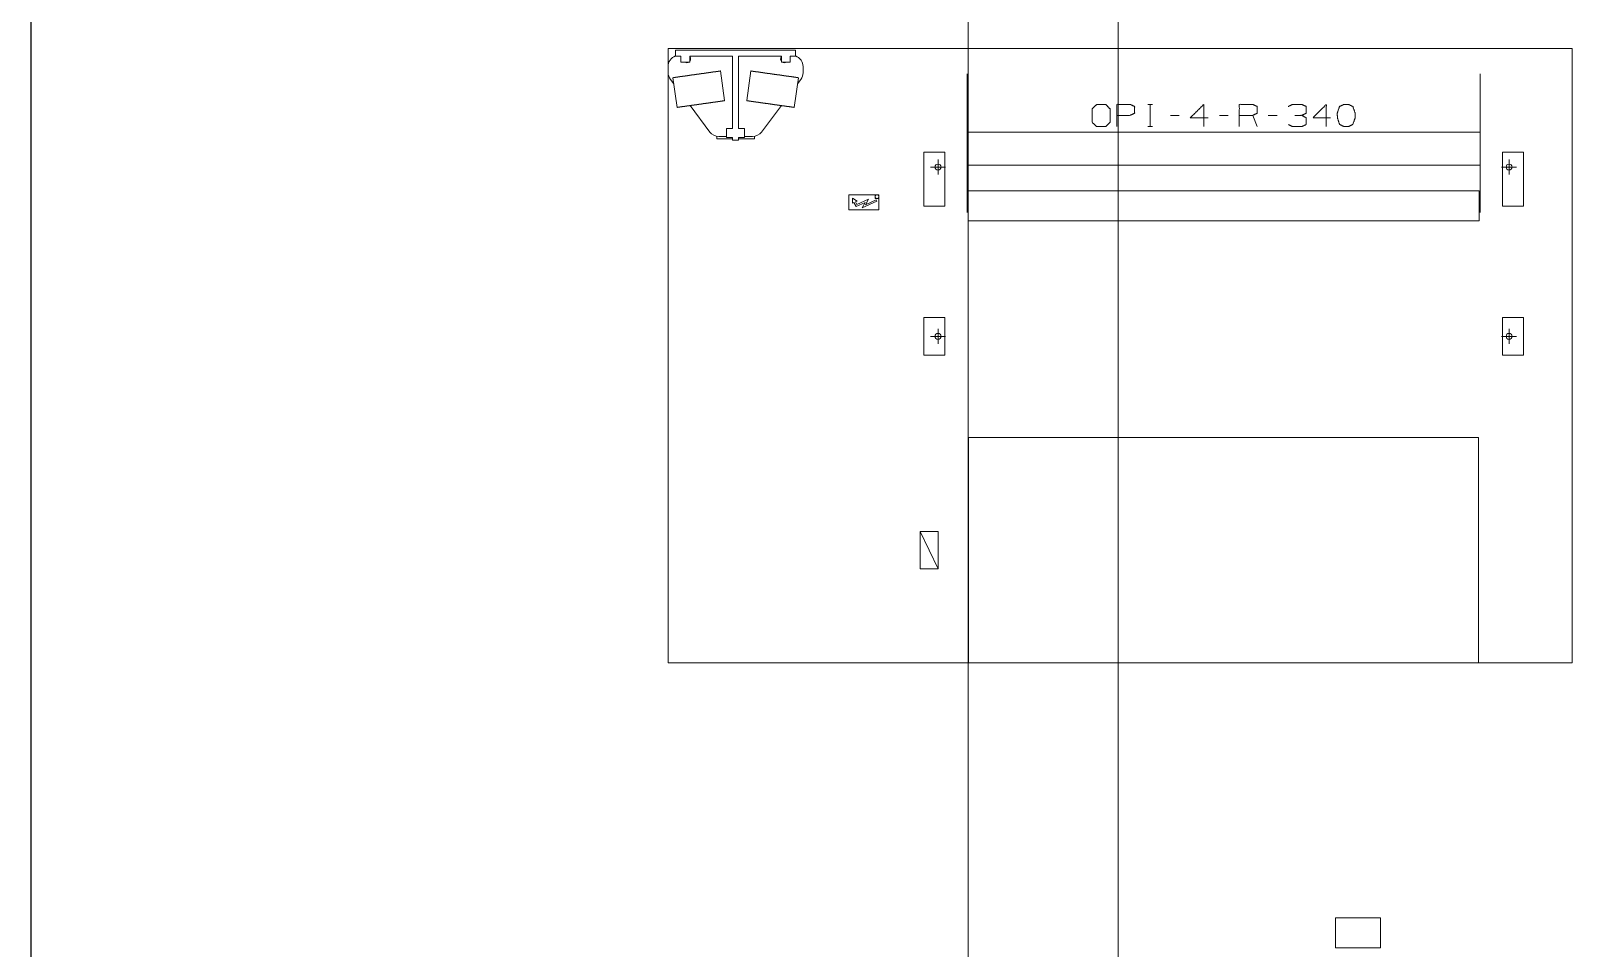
# Model space of a CAD drawing. Header units: millimetres. Extents: x 3056 to 110866, y 16649 to 58349.
# Drawn here: x 3056 to 13334, y 37446 to 43560 of the extents above; entities that cross this region are included whole.
import ezdxf

# ---------------------------------------------------------------- set-up
doc = ezdxf.new("R2010")
doc.units = ezdxf.units.MM
doc.layers.add('1', color=7, linetype='Continuous', true_color=0xffffff)

msp = doc.modelspace()

# ---------------------------------------------------------------- linework, layer by layer
at = {"layer": '1', "color": 143, "linetype": 'Continuous', "lineweight": 25}
msp.add_line((3056, 58349), (3056, 16649), dxfattribs=at)
at = {"layer": '1', "color": 9, "linetype": 'Continuous', "lineweight": 13}
for p, q in [((3056, 16649), (3056, 58349)), ((11756, 37649), (11756, 37449)), ((12056, 37649), (11756, 37649)), ((12056, 37449), (12056, 37649)), ((11756, 37449), (12056, 37449))]:
    msp.add_line(p, q, dxfattribs=at)
at = {"layer": '1', "color": 143, "linetype": 'Continuous', "lineweight": 13}
for p, q in [((3056, 16649), (3056, 58349)), ((9306, 55263), (9306, 17870)), ((10306, 17870), (10306, 54700))]:
    msp.add_line(p, q, dxfattribs=at)
at = {"layer": '1', "color": 43, "linetype": 'Continuous', "lineweight": 13}
msp.add_line((3056, 16649), (3056, 58349), dxfattribs=at)
msp.add_line((3056, 16649), (3056, 58349), dxfattribs=at)
at = {"layer": '1', "color": 43, "linetype": 'Continuous', "lineweight": 25}
msp.add_line((3056, 58349), (3056, 16649), dxfattribs=at)
msp.add_line((3056, 58349), (3056, 16649), dxfattribs=at)
at = {"layer": '1', "color": 4, "linetype": 'Continuous', "lineweight": 13}
for p, q in [((7306, 39349), (7306, 43442)), ((7306, 43442), (13334, 43442)), ((7306, 43442), (13334, 43442)), ((7306, 39349), (7306, 43442)), ((8156, 43432), (7356, 43432)), ((7356, 43432), (7356, 43392)), ((7356, 43392), (7391, 43392)), ((7391, 43392), (7391, 43352)), ((7451, 43392), (7736, 43392)), ((7451, 43392), (7451, 43352)), ((7736, 43392), (7736, 42909)), ((7776, 43392), (8061, 43392)), ((7776, 43392), (7776, 42909)), ((8061, 43392), (8061, 43352)), ((8121, 43392), (8156, 43392)), ((8121, 43392), (8121, 43352)), ((8156, 43432), (8156, 43392)), ((13334, 43442), (13334, 39349)), ((13334, 43442), (13334, 39349)), ((7451, 43352), (7391, 43352)), ((7683, 43095), (7655, 43293)), ((7858, 43293), (7830, 43095)), ((8121, 43352), (8061, 43352)), ((8206, 43322), (8206, 43281)), ((7321, 43236), (7344, 43207)), ((7338, 43248), (7366, 43050)), ((8147, 43050), (8175, 43248)), ((8169, 43207), (8191, 43236)), ((10505, 43070), (10535, 43070)), ((10521, 43070), (10521, 42922)), ((7452, 43062), (7584, 42886)), ((7929, 42886), (8061, 43062)), ((10714, 42997), (10655, 42997)), ((11041, 42997), (10982, 42997)), ((11234, 42922), (11204, 42997)), ((11368, 42997), (11308, 42997)), ((7736, 42909), (7696, 42909)), ((7696, 42909), (7696, 42849)), ((7776, 42909), (7816, 42909)), ((7816, 42909), (7816, 42849)), ((12720, 42884), (9300, 42884)), ((10505, 42922), (10535, 42922)), ((7631, 42857), (7631, 42841)), ((7631, 42841), (7736, 42841)), ((7696, 42856), (7644, 42856)), ((7736, 42849), (7696, 42849)), ((7736, 42849), (7736, 42831)), ((7776, 42831), (7736, 42831)), ((7776, 42849), (7776, 42831)), ((7776, 42849), (7816, 42849)), ((7776, 42841), (7881, 42841)), ((7869, 42856), (7816, 42856)), ((7881, 42857), (7881, 42841)), ((9011, 42392), (9011, 42752)), ((9011, 42752), (9152, 42752)), ((9106, 42702), (9106, 42602)), ((9152, 42752), (9152, 42392)), ((9300, 42665), (12720, 42665)), ((12869, 42392), (12869, 42752)), ((12869, 42752), (13009, 42752)), ((12914, 42702), (12914, 42602)), ((13009, 42752), (13009, 42392)), ((9056, 42652), (9156, 42652)), ((12864, 42652), (12964, 42652)), ((8511, 42467), (8711, 42467)), ((8511, 42367), (8511, 42467)), ((8686, 42442), (8686, 42467)), ((8711, 42467), (8711, 42367)), ((9306, 42294), (9306, 42494)), ((9306, 42494), (12714, 42494)), ((12714, 42494), (12714, 42294)), ((8711, 42367), (8511, 42367)), ((8566, 42425), (8535, 42444)), ((8535, 42411), (8535, 42444)), ((8535, 42411), (8545, 42416)), ((8561, 42389), (8545, 42416)), ((8555, 42420), (8566, 42425)), ((8565, 42402), (8555, 42420)), ((8619, 42416), (8561, 42389)), ((8565, 42402), (8642, 42438)), ((8698, 42426), (8599, 42380)), ((8599, 42380), (8619, 42416)), ((8622, 42401), (8642, 42438)), ((8694, 42435), (8622, 42401)), ((8711, 42442), (8686, 42442)), ((8698, 42426), (8694, 42435)), ((9152, 42392), (9011, 42392)), ((13009, 42392), (12869, 42392)), ((12714, 42294), (9306, 42294)), ((9011, 41649), (9152, 41649)), ((9011, 41399), (9011, 41649)), ((9152, 41649), (9152, 41399)), ((12869, 41399), (12869, 41649)), ((12869, 41649), (13009, 41649)), ((13009, 41649), (13009, 41399)), ((9056, 41524), (9156, 41524)), ((9106, 41574), (9106, 41474)), ((12864, 41524), (12964, 41524)), ((12914, 41574), (12914, 41474)), ((9152, 41399), (9011, 41399)), ((13009, 41399), (12869, 41399)), ((12710, 40849), (9310, 40849)), ((8986, 40224), (9106, 39974)), ((8986, 40224), (9106, 40224)), ((8986, 39974), (8986, 40224)), ((9106, 40224), (9106, 39974)), ((9106, 39974), (8986, 39974)), ((13334, 39349), (7306, 39349)), ((13334, 39349), (7306, 39349))]:
    msp.add_line(p, q, dxfattribs=at)
for centre, radius in [((9106, 42652), 20), ((12914, 42652), 20), ((8699, 42455), 12.5), ((9106, 41524), 20), ((12914, 41524), 20)]:
    msp.add_circle(centre, radius, dxfattribs=at)
for centre, radius, start, end in [((7381, 43322), 75, 109.4723, 180), ((7431, 43372), 25, 323.1337, 36.8719), ((8081, 43372), 25, 143.1281, 216.8663), ((8131, 43322), 75, 0, 70.5277), ((7381, 43281), 75, 180, 216.8699), ((7431, 43372), 25, 233.1281, 270), ((7431, 43372), 25, 270, 306.8719), ((8081, 43372), 25, 233.1281, 270), ((8081, 43372), 25, 270, 306.8719), ((8131, 43281), 75, 323.1301, 0), ((7644, 42931), 75, 216.8699, 270), ((7869, 42931), 75, 270, 323.1301)]:
    msp.add_arc(centre, radius, start, end, dxfattribs=at)
for points, knots in [([(7655, 43293), (7655, 43293), (7655, 43293), (7654, 43293), (7654, 43293), (7654, 43292), (7653, 43292), (7652, 43292), (7651, 43292), (7650, 43292), (7650, 43292), (7648, 43292), (7647, 43291), (7645, 43291), (7643, 43291), (7640, 43291), (7639, 43290), (7638, 43290), (7635, 43290), (7633, 43289), (7630, 43289), (7628, 43289), (7626, 43289), (7623, 43288), (7620, 43288), (7618, 43287), (7616, 43287), (7612, 43287), (7610, 43286), (7608, 43286), (7604, 43286), (7600, 43285), (7596, 43284), (7591, 43284), (7589, 43283), (7587, 43283), (7582, 43282), (7577, 43282), (7575, 43281), (7572, 43281), (7567, 43280), (7565, 43280), (7562, 43280), (7560, 43279), (7557, 43279), (7552, 43278), (7549, 43278), (7546, 43277), (7544, 43277), (7541, 43277), (7535, 43276), (7530, 43275), (7527, 43275), (7524, 43274), (7519, 43273), (7516, 43273), (7510, 43272), (7508, 43272), (7502, 43271), (7499, 43271), (7493, 43270), (7491, 43270), (7485, 43269), (7482, 43268), (7479, 43268), (7474, 43267), (7471, 43267), (7468, 43266), (7463, 43266), (7460, 43265), (7454, 43264), (7452, 43264), (7449, 43264), (7444, 43263), (7441, 43263), (7436, 43262), (7433, 43261), (7430, 43261), (7428, 43261), (7425, 43260), (7423, 43260), (7418, 43259), (7413, 43259), (7411, 43258), (7406, 43258), (7401, 43257), (7399, 43257), (7395, 43256), (7393, 43256), (7390, 43255), (7388, 43255), (7384, 43255), (7382, 43254), (7378, 43254), (7377, 43253), (7373, 43253), (7371, 43253), (7368, 43252), (7366, 43252), (7365, 43252), (7363, 43252), (7360, 43251), (7359, 43251), (7357, 43251), (7356, 43251), (7355, 43250), (7352, 43250), (7350, 43250), (7348, 43249), (7346, 43249), (7345, 43249), (7344, 43249), (7343, 43249), (7342, 43249), (7341, 43248), (7340, 43248), (7339, 43248), (7339, 43248), (7339, 43248), (7339, 43248), (7338, 43248), (7338, 43248), (7338, 43248), (7338, 43248)], [0, 0, 0.000159, 0.000317, 0.000796, 0.001274, 0.002864, 0.00509, 0.007945, 0.011426, 0.013479, 0.01553, 0.020254, 0.025588, 0.031526, 0.03806, 0.045184, 0.049035, 0.052888, 0.061161, 0.069992, 0.079373, 0.084331, 0.08929, 0.099729, 0.110679, 0.116402, 0.122125, 0.134053, 0.140249, 0.146446, 0.159292, 0.17257, 0.186265, 0.200361, 0.207601, 0.214839, 0.22968, 0.244866, 0.25262, 0.260375, 0.276191, 0.284243, 0.292293, 0.300476, 0.308658, 0.325267, 0.333684, 0.342099, 0.350617, 0.359133, 0.376348, 0.393716, 0.402471, 0.411223, 0.428842, 0.437698, 0.455442, 0.46433, 0.482154, 0.491076, 0.508922, 0.517847, 0.535671, 0.544558, 0.553449, 0.571158, 0.579966, 0.588778, 0.606282, 0.614967, 0.63226, 0.640865, 0.649382, 0.666317, 0.674733, 0.691342, 0.699525, 0.707707, 0.715759, 0.723809, 0.731717, 0.74738, 0.762729, 0.77032, 0.785161, 0.79964, 0.806687, 0.820582, 0.827431, 0.83407, 0.840708, 0.853554, 0.85975, 0.87191, 0.877875, 0.889321, 0.894797, 0.905491, 0.91071, 0.915668, 0.920627, 0.930008, 0.934424, 0.93884, 0.942976, 0.947112, 0.954817, 0.961941, 0.968475, 0.974414, 0.977081, 0.979746, 0.98447, 0.986523, 0.990314, 0.992056, 0.994912, 0.996023, 0.997136, 0.997932, 0.998727, 0.999683, 0.999842, 1, 1]), ([(8175, 43248), (8175, 43248), (8175, 43248), (8175, 43248), (8174, 43248), (8174, 43248), (8174, 43248), (8173, 43248), (8173, 43248), (8172, 43248), (8171, 43249), (8170, 43249), (8169, 43249), (8168, 43249), (8166, 43249), (8164, 43250), (8163, 43250), (8161, 43250), (8158, 43250), (8157, 43251), (8156, 43251), (8154, 43251), (8153, 43251), (8150, 43252), (8148, 43252), (8147, 43252), (8145, 43252), (8142, 43253), (8140, 43253), (8136, 43253), (8135, 43254), (8131, 43254), (8129, 43255), (8125, 43255), (8123, 43255), (8120, 43256), (8118, 43256), (8114, 43257), (8112, 43257), (8107, 43258), (8102, 43258), (8100, 43259), (8095, 43259), (8090, 43260), (8088, 43260), (8085, 43261), (8082, 43261), (8080, 43261), (8075, 43262), (8072, 43263), (8069, 43263), (8064, 43264), (8061, 43264), (8059, 43264), (8053, 43265), (8050, 43266), (8045, 43266), (8042, 43267), (8039, 43267), (8034, 43268), (8031, 43268), (8028, 43269), (8022, 43270), (8019, 43270), (8017, 43270), (8011, 43271), (8005, 43272), (8003, 43272), (7997, 43273), (7994, 43273), (7989, 43274), (7986, 43275), (7983, 43275), (7977, 43276), (7972, 43277), (7969, 43277), (7967, 43277), (7964, 43278), (7961, 43278), (7956, 43279), (7953, 43279), (7948, 43280), (7946, 43280), (7941, 43281), (7938, 43281), (7936, 43282), (7931, 43282), (7926, 43283), (7924, 43283), (7922, 43284), (7917, 43284), (7913, 43285), (7909, 43286), (7905, 43286), (7903, 43286), (7901, 43287), (7897, 43287), (7895, 43287), (7893, 43288), (7890, 43288), (7886, 43289), (7885, 43289), (7883, 43289), (7880, 43289), (7878, 43290), (7875, 43290), (7874, 43290), (7873, 43291), (7870, 43291), (7868, 43291), (7866, 43291), (7865, 43292), (7863, 43292), (7862, 43292), (7862, 43292), (7861, 43292), (7860, 43292), (7859, 43292), (7859, 43293), (7858, 43293), (7858, 43293), (7858, 43293), (7858, 43293)], [0, 0, 0.000158, 0.000319, 0.001273, 0.002068, 0.002866, 0.003977, 0.005088, 0.007944, 0.009686, 0.013477, 0.015532, 0.020254, 0.022921, 0.028555, 0.034792, 0.038061, 0.045185, 0.052888, 0.057022, 0.06116, 0.065576, 0.069994, 0.079374, 0.084331, 0.08929, 0.094509, 0.105203, 0.110679, 0.122125, 0.128089, 0.14025, 0.146448, 0.159291, 0.165929, 0.172568, 0.179418, 0.193312, 0.20036, 0.214838, 0.22968, 0.23727, 0.25262, 0.268282, 0.276193, 0.284241, 0.292292, 0.300474, 0.316963, 0.325269, 0.333684, 0.350617, 0.359134, 0.367739, 0.385032, 0.393717, 0.411223, 0.420033, 0.428841, 0.446553, 0.455441, 0.46433, 0.482152, 0.491077, 0.5, 0.517844, 0.535669, 0.544559, 0.562301, 0.571157, 0.588775, 0.597527, 0.606283, 0.623653, 0.640866, 0.649382, 0.657899, 0.666315, 0.674731, 0.691341, 0.699523, 0.715756, 0.723807, 0.739623, 0.747378, 0.755134, 0.77032, 0.785162, 0.792398, 0.799637, 0.813734, 0.827428, 0.840709, 0.853552, 0.859749, 0.865947, 0.877874, 0.883596, 0.889319, 0.900269, 0.910708, 0.915667, 0.920626, 0.930006, 0.938837, 0.947112, 0.950963, 0.954814, 0.961938, 0.968474, 0.974412, 0.979746, 0.984468, 0.986519, 0.988572, 0.992055, 0.994908, 0.997134, 0.998724, 0.999202, 0.999681, 0.999839, 1, 1]), ([(9300, 43274), (9300, 43274), (9300, 43274), (9300, 43274), (9300, 43273), (9300, 43272), (9300, 43271), (9300, 43270), (9300, 43269), (9300, 43267), (9300, 43265), (9300, 43263), (9300, 43261), (9300, 43259), (9300, 43256), (9300, 43253), (9300, 43250), (9300, 43247), (9300, 43244), (9300, 43240), (9300, 43236), (9300, 43232), (9300, 43228), (9300, 43224), (9300, 43219), (9300, 43215), (9300, 43210), (9300, 43205), (9300, 43199), (9300, 43194), (9300, 43188), (9300, 43183), (9300, 43177), (9300, 43171), (9300, 43164), (9300, 43158), (9300, 43152), (9300, 43145), (9300, 43141), (9300, 43134), (9300, 43127), (9300, 43120), (9300, 43113), (9300, 43105), (9300, 43098), (9300, 43090), (9300, 43082), (9300, 43078), (9300, 43070), (9300, 43062), (9300, 43053), (9300, 43045), (9300, 43041), (9300, 43032), (9300, 43023), (9300, 43015), (9300, 43006), (9300, 42997), (9300, 42988), (9300, 42978), (9300, 42969), (9300, 42960), (9300, 42950), (9300, 42941), (9300, 42931), (9300, 42922), (9300, 42912), (9300, 42907), (9300, 42898), (9300, 42888), (9300, 42878), (9300, 42868), (9300, 42858), (9300, 42848), (9300, 42838), (9300, 42833), (9300, 42823), (9300, 42813), (9300, 42803), (9300, 42793), (9300, 42783), (9300, 42773), (9300, 42763), (9300, 42753), (9300, 42742), (9300, 42732), (9300, 42722), (9300, 42712), (9300, 42702), (9300, 42692), (9300, 42682), (9300, 42672), (9300, 42663), (9300, 42653), (9300, 42643), (9300, 42633), (9300, 42624), (9300, 42614), (9300, 42605), (9300, 42595), (9300, 42586), (9300, 42576), (9300, 42567), (9300, 42558), (9300, 42549), (9300, 42540), (9300, 42531), (9300, 42522), (9300, 42514), (9300, 42505), (9300, 42497), (9300, 42488), (9300, 42480), (9300, 42472), (9300, 42464), (9300, 42456), (9300, 42449), (9300, 42445), (9300, 42437), (9300, 42430), (9300, 42423), (9300, 42416), (9300, 42409), (9300, 42402), (9300, 42395), (9300, 42389), (9300, 42382), (9300, 42376), (9300, 42370), (9300, 42364), (9300, 42359), (9300, 42353), (9300, 42350)], [0, 0, 0.000109, 0.000441, 0.000716, 0.001377, 0.002256, 0.003358, 0.004678, 0.006215, 0.00797, 0.009943, 0.012133, 0.014538, 0.017157, 0.019989, 0.023032, 0.02629, 0.029754, 0.03343, 0.037309, 0.041395, 0.045686, 0.050175, 0.054868, 0.059758, 0.064842, 0.070121, 0.075592, 0.081255, 0.087104, 0.093136, 0.099352, 0.105747, 0.112321, 0.119068, 0.125988, 0.133077, 0.140331, 0.143999, 0.151497, 0.159155, 0.166968, 0.174935, 0.183049, 0.191308, 0.199711, 0.208254, 0.212594, 0.221337, 0.230212, 0.23921, 0.248335, 0.252927, 0.262228, 0.271644, 0.281169, 0.2908, 0.300531, 0.310362, 0.320288, 0.330302, 0.340403, 0.350583, 0.360844, 0.371176, 0.38158, 0.392047, 0.397309, 0.407867, 0.418477, 0.429136, 0.439843, 0.45059, 0.461375, 0.472191, 0.477605, 0.488464, 0.499343, 0.510239, 0.521147, 0.532063, 0.542982, 0.553901, 0.564815, 0.57572, 0.58661, 0.597484, 0.608331, 0.619153, 0.62994, 0.640693, 0.651406, 0.662074, 0.672692, 0.683256, 0.693763, 0.704207, 0.714585, 0.724894, 0.735126, 0.745278, 0.75535, 0.76533, 0.775222, 0.785018, 0.794715, 0.804309, 0.813793, 0.82317, 0.832428, 0.841569, 0.850588, 0.85948, 0.868243, 0.876872, 0.885366, 0.893717, 0.897823, 0.905956, 0.913944, 0.921777, 0.929458, 0.936979, 0.944339, 0.951534, 0.958562, 0.965419, 0.972104, 0.978614, 0.984947, 0.991096, 0.997063, 1, 1]), ([(12720, 42774), (12720, 42785), (12720, 42795), (12720, 42805), (12720, 42815), (12720, 42825), (12720, 42836), (12720, 42846), (12720, 42856), (12720, 42866), (12720, 42876), (12720, 42886), (12720, 42896), (12720, 42906), (12720, 42915), (12720, 42925), (12720, 42930), (12720, 42940), (12720, 42949), (12720, 42959), (12720, 42968), (12720, 42978), (12720, 42982), (12720, 42991), (12720, 43001), (12720, 43010), (12720, 43019), (12720, 43027), (12720, 43036), (12720, 43045), (12720, 43053), (12720, 43062), (12720, 43070), (12720, 43078), (12720, 43086), (12720, 43094), (12720, 43102), (12720, 43110), (12720, 43117), (12720, 43124), (12720, 43132), (12720, 43135), (12720, 43142), (12720, 43149), (12720, 43156), (12720, 43162), (12720, 43169), (12720, 43175), (12720, 43181), (12720, 43187), (12720, 43192), (12720, 43198), (12720, 43203), (12720, 43208), (12720, 43213), (12720, 43218), (12720, 43223), (12720, 43227), (12720, 43231), (12720, 43235), (12720, 43239), (12720, 43243), (12720, 43246), (12720, 43250), (12720, 43253), (12720, 43256), (12720, 43257), (12720, 43260), (12720, 43262), (12720, 43264), (12720, 43266), (12720, 43268), (12720, 43269), (12720, 43270), (12720, 43271), (12720, 43272), (12720, 43273), (12720, 43274), (12720, 43274), (12720, 43274), (12720, 43274)], [0, 0, 0.020399, 0.040788, 0.061161, 0.081508, 0.101822, 0.122095, 0.142314, 0.162476, 0.182568, 0.202587, 0.22252, 0.242359, 0.262102, 0.281734, 0.301245, 0.310939, 0.330259, 0.349446, 0.368486, 0.387372, 0.406094, 0.415413, 0.433886, 0.452174, 0.470271, 0.488178, 0.505879, 0.523368, 0.54064, 0.55769, 0.574507, 0.59108, 0.60741, 0.623492, 0.639309, 0.654861, 0.670143, 0.68514, 0.699856, 0.714281, 0.721346, 0.735321, 0.748995, 0.762351, 0.775389, 0.788111, 0.800498, 0.812558, 0.824274, 0.835651, 0.846679, 0.857358, 0.867676, 0.877635, 0.887229, 0.896452, 0.9053, 0.913777, 0.921868, 0.929578, 0.936902, 0.943834, 0.950375, 0.956518, 0.962265, 0.965043, 0.970187, 0.974928, 0.979267, 0.983194, 0.986713, 0.989824, 0.991168, 0.993661, 0.99574, 0.997402, 0.998651, 0.999481, 0.999794, 1, 1]), ([(7683, 43095), (7683, 43095), (7682, 43095), (7682, 43094), (7682, 43094), (7682, 43094), (7681, 43094), (7680, 43094), (7679, 43094), (7678, 43094), (7678, 43094), (7676, 43094), (7674, 43093), (7674, 43093), (7672, 43093), (7671, 43093), (7668, 43093), (7667, 43092), (7664, 43092), (7663, 43092), (7662, 43092), (7660, 43091), (7657, 43091), (7656, 43091), (7654, 43091), (7651, 43090), (7647, 43090), (7646, 43089), (7644, 43089), (7640, 43089), (7638, 43088), (7636, 43088), (7632, 43087), (7628, 43087), (7624, 43086), (7619, 43086), (7617, 43085), (7614, 43085), (7610, 43084), (7605, 43084), (7603, 43083), (7600, 43083), (7595, 43082), (7592, 43082), (7587, 43081), (7585, 43081), (7579, 43080), (7577, 43080), (7574, 43079), (7571, 43079), (7569, 43079), (7563, 43078), (7558, 43077), (7555, 43077), (7549, 43076), (7547, 43075), (7541, 43075), (7535, 43074), (7530, 43073), (7524, 43072), (7521, 43072), (7518, 43071), (7513, 43071), (7510, 43070), (7507, 43070), (7502, 43069), (7496, 43068), (7493, 43068), (7490, 43068), (7485, 43067), (7479, 43066), (7477, 43066), (7471, 43065), (7469, 43064), (7463, 43064), (7461, 43063), (7458, 43063), (7456, 43063), (7453, 43062), (7451, 43062), (7446, 43061), (7443, 43061), (7441, 43061), (7438, 43060), (7434, 43060), (7429, 43059), (7427, 43059), (7423, 43058), (7420, 43058), (7418, 43057), (7416, 43057), (7412, 43057), (7410, 43056), (7406, 43056), (7404, 43055), (7401, 43055), (7399, 43055), (7396, 43054), (7394, 43054), (7392, 43054), (7391, 43054), (7388, 43053), (7386, 43053), (7385, 43053), (7384, 43053), (7382, 43052), (7380, 43052), (7379, 43052), (7377, 43052), (7376, 43051), (7374, 43051), (7373, 43051), (7372, 43051), (7371, 43051), (7370, 43051), (7369, 43051), (7369, 43050), (7368, 43050), (7367, 43050), (7367, 43050), (7367, 43050), (7366, 43050), (7366, 43050), (7366, 43050), (7366, 43050), (7366, 43050)], [0, 0, 0.000159, 0.000319, 0.001273, 0.002069, 0.002866, 0.00509, 0.007945, 0.011426, 0.013478, 0.015532, 0.020254, 0.025588, 0.028556, 0.034793, 0.038062, 0.045184, 0.049034, 0.057023, 0.06116, 0.065577, 0.069994, 0.079375, 0.084333, 0.08929, 0.099731, 0.110679, 0.116402, 0.122127, 0.134053, 0.140249, 0.146446, 0.159292, 0.17257, 0.186267, 0.200361, 0.207599, 0.214839, 0.22968, 0.244866, 0.25262, 0.260377, 0.276191, 0.284241, 0.300476, 0.308657, 0.325269, 0.333686, 0.342101, 0.350619, 0.359135, 0.376348, 0.393718, 0.402471, 0.420034, 0.428842, 0.446553, 0.464332, 0.482154, 0.500001, 0.508922, 0.517847, 0.535671, 0.544558, 0.553449, 0.571158, 0.588777, 0.59753, 0.606284, 0.623654, 0.640867, 0.649384, 0.666317, 0.674733, 0.691342, 0.699525, 0.707709, 0.715759, 0.723809, 0.731719, 0.74738, 0.755137, 0.762728, 0.770322, 0.785161, 0.79964, 0.806688, 0.820584, 0.827431, 0.83407, 0.840711, 0.853554, 0.859752, 0.871912, 0.877877, 0.889321, 0.894797, 0.905491, 0.91071, 0.91567, 0.920627, 0.930008, 0.934424, 0.93884, 0.942978, 0.947114, 0.954817, 0.958378, 0.965208, 0.968477, 0.974414, 0.977081, 0.979748, 0.98447, 0.986522, 0.988574, 0.990314, 0.992058, 0.994912, 0.996023, 0.997136, 0.997932, 0.998727, 0.999683, 0.999842, 1, 1]), ([(8147, 43050), (8147, 43050), (8147, 43050), (8147, 43050), (8147, 43050), (8146, 43050), (8146, 43050), (8146, 43050), (8145, 43050), (8144, 43050), (8144, 43051), (8143, 43051), (8142, 43051), (8141, 43051), (8140, 43051), (8139, 43051), (8137, 43051), (8135, 43052), (8133, 43052), (8130, 43052), (8129, 43053), (8128, 43053), (8126, 43053), (8125, 43053), (8122, 43054), (8121, 43054), (8119, 43054), (8117, 43054), (8114, 43055), (8112, 43055), (8109, 43055), (8107, 43056), (8103, 43056), (8101, 43057), (8097, 43057), (8095, 43057), (8093, 43058), (8090, 43058), (8086, 43059), (8084, 43059), (8079, 43060), (8074, 43060), (8072, 43061), (8070, 43061), (8067, 43061), (8062, 43062), (8060, 43062), (8057, 43063), (8055, 43063), (8052, 43063), (8049, 43064), (8044, 43064), (8042, 43065), (8036, 43066), (8033, 43066), (8028, 43067), (8022, 43068), (8020, 43068), (8017, 43068), (8011, 43069), (8006, 43070), (8003, 43070), (8000, 43071), (7994, 43071), (7992, 43072), (7986, 43073), (7983, 43073), (7978, 43074), (7972, 43075), (7966, 43075), (7963, 43076), (7958, 43077), (7955, 43077), (7950, 43078), (7944, 43079), (7941, 43079), (7939, 43079), (7936, 43080), (7933, 43080), (7928, 43081), (7926, 43081), (7920, 43082), (7918, 43082), (7913, 43083), (7910, 43083), (7908, 43084), (7903, 43084), (7898, 43085), (7896, 43085), (7894, 43086), (7889, 43086), (7885, 43087), (7881, 43087), (7877, 43088), (7875, 43088), (7873, 43089), (7869, 43089), (7867, 43089), (7865, 43090), (7862, 43090), (7859, 43091), (7857, 43091), (7856, 43091), (7853, 43091), (7851, 43092), (7850, 43092), (7848, 43092), (7846, 43092), (7845, 43093), (7842, 43093), (7840, 43093), (7838, 43093), (7837, 43094), (7835, 43094), (7835, 43094), (7834, 43094), (7833, 43094), (7832, 43094), (7831, 43094), (7831, 43094), (7831, 43094), (7830, 43095), (7830, 43095), (7830, 43095)], [0, 0, 0.000158, 0.000317, 0.001273, 0.002068, 0.002864, 0.003977, 0.005088, 0.007944, 0.009686, 0.011426, 0.013478, 0.01553, 0.020254, 0.022919, 0.025586, 0.031525, 0.038059, 0.045183, 0.052888, 0.057022, 0.06116, 0.065576, 0.069992, 0.079373, 0.08433, 0.08929, 0.094507, 0.105203, 0.110679, 0.122125, 0.12809, 0.140248, 0.146446, 0.159292, 0.16593, 0.172569, 0.179418, 0.193314, 0.20036, 0.214839, 0.22968, 0.237272, 0.244865, 0.25262, 0.268283, 0.276191, 0.284241, 0.292293, 0.300475, 0.308658, 0.325267, 0.333683, 0.350616, 0.359135, 0.376348, 0.393718, 0.40247, 0.411223, 0.428842, 0.446551, 0.455442, 0.464329, 0.482153, 0.491078, 0.508922, 0.517846, 0.53567, 0.553449, 0.571158, 0.579966, 0.597529, 0.606284, 0.623652, 0.640867, 0.649383, 0.657901, 0.666316, 0.674733, 0.691343, 0.699524, 0.715759, 0.723809, 0.739625, 0.74738, 0.755134, 0.77032, 0.785161, 0.792401, 0.799639, 0.813735, 0.82743, 0.840708, 0.853554, 0.859749, 0.865947, 0.877876, 0.883598, 0.889321, 0.900271, 0.91071, 0.915667, 0.920627, 0.930008, 0.934423, 0.93884, 0.942977, 0.950964, 0.954816, 0.96194, 0.968474, 0.974412, 0.979746, 0.98447, 0.986522, 0.988574, 0.992055, 0.99491, 0.997136, 0.997931, 0.998727, 0.999683, 0.999841, 1, 1]), ([(10164, 42922), (10224, 42922), (10253, 42951), (10253, 43040), (10224, 43070), (10164, 43070), (10133, 43040), (10133, 42951), (10164, 42922)], [0, 0, 0.127128, 0.217019, 0.407713, 0.497604, 0.624732, 0.717019, 0.907713, 1, 1]), ([(10298, 42922), (10298, 43070), (10387, 43070), (10417, 43056), (10417, 43011), (10386, 42997), (10298, 42997)], [0, 0, 0.339338, 0.542942, 0.618039, 0.721627, 0.799967, 1, 1]), ([(10907, 42981), (10788, 42981), (10878, 43070), (10878, 42922)], [0, 0, 0.302055, 0.622432, 1, 1]), ([(11115, 42922), (11115, 43070), (11204, 43070), (11234, 43056), (11234, 43011), (11204, 42997), (11115, 42997)], [0, 0, 0.339228, 0.542764, 0.617837, 0.721391, 0.796464, 1, 1]), ([(11531, 42997), (11561, 43011), (11561, 43056), (11531, 43070), (11470, 43070), (11441, 43056)], [0, 0, 0.1604, 0.381653, 0.542053, 0.8396, 1, 1]), ([(11724, 42981), (11606, 42981), (11695, 43070), (11695, 42922)], [0, 0, 0.302056, 0.622433, 1, 1]), ([(11843, 42922), (11872, 42937), (11888, 42981), (11888, 43011), (11872, 43056), (11843, 43070), (11813, 43070), (11783, 43056), (11768, 43011), (11769, 42981), (11783, 42937), (11813, 42922), (11843, 42922)], [0, 0, 0.076269, 0.181889, 0.249379, 0.358348, 0.43303, 0.500524, 0.575206, 0.684175, 0.751759, 0.856237, 0.932507, 1, 1]), ([(11442, 42936), (11470, 42922), (11531, 42922), (11561, 42936), (11561, 42981), (11531, 42997), (11486, 42997)], [0, 0, 0.12608, 0.370411, 0.502124, 0.683806, 0.818317, 1, 1]), ([(12720, 42350), (12720, 42356), (12720, 42361), (12720, 42367), (12720, 42373), (12720, 42379), (12720, 42386), (12720, 42392), (12720, 42399), (12720, 42405), (12720, 42412), (12720, 42419), (12720, 42426), (12720, 42434), (12720, 42441), (12720, 42449), (12720, 42453), (12720, 42461), (12720, 42469), (12720, 42477), (12720, 42485), (12720, 42493), (12720, 42502), (12720, 42510), (12720, 42519), (12720, 42528), (12720, 42536), (12720, 42541), (12720, 42550), (12720, 42554), (12720, 42564), (12720, 42573), (12720, 42582), (12720, 42591), (12720, 42601), (12720, 42610), (12720, 42620), (12720, 42630), (12720, 42639), (12720, 42649), (12720, 42659), (12720, 42669), (12720, 42679), (12720, 42689), (12720, 42699), (12720, 42709), (12720, 42719), (12720, 42729), (12720, 42739), (12720, 42744), (12720, 42754), (12720, 42759), (12720, 42769), (12720, 42774)], [0, 0, 0.012842, 0.026096, 0.039743, 0.053789, 0.068222, 0.083036, 0.098223, 0.113785, 0.129715, 0.145994, 0.162628, 0.179599, 0.196914, 0.214559, 0.232522, 0.241659, 0.260096, 0.278833, 0.297863, 0.317185, 0.336789, 0.35666, 0.3768, 0.397196, 0.417835, 0.438717, 0.449214, 0.470439, 0.481154, 0.502704, 0.524453, 0.546395, 0.568525, 0.590835, 0.613308, 0.635942, 0.658727, 0.681648, 0.704701, 0.727878, 0.751168, 0.774557, 0.798034, 0.821604, 0.845237, 0.868938, 0.892696, 0.916497, 0.928403, 0.952254, 0.964186, 0.988062, 1, 1]), ([(9310, 40849), (9310, 40849), (9310, 40849), (9310, 40848), (9310, 40848), (9310, 40847), (9310, 40846), (9310, 40845), (9310, 40844), (9310, 40842), (9310, 40840), (9310, 40838), (9310, 40836), (9310, 40833), (9310, 40831), (9310, 40828), (9310, 40825), (9310, 40822), (9310, 40818), (9310, 40814), (9310, 40811), (9310, 40807), (9310, 40802), (9310, 40800), (9310, 40796), (9310, 40791), (9310, 40786), (9310, 40781), (9310, 40776), (9310, 40773), (9310, 40768), (9310, 40762), (9310, 40756), (9310, 40753), (9310, 40747), (9310, 40740), (9310, 40734), (9310, 40727), (9310, 40720), (9310, 40713), (9310, 40706), (9310, 40699), (9310, 40691), (9310, 40683), (9310, 40676), (9310, 40668), (9310, 40659), (9310, 40651), (9310, 40643), (9310, 40634), (9310, 40625), (9310, 40616), (9310, 40612), (9310, 40603), (9310, 40593), (9310, 40584), (9310, 40574), (9310, 40565), (9310, 40555), (9310, 40550), (9310, 40540), (9310, 40530), (9310, 40520), (9310, 40510), (9310, 40499), (9310, 40489), (9310, 40483), (9310, 40472), (9310, 40462), (9310, 40451), (9310, 40440), (9310, 40429), (9310, 40417), (9310, 40406), (9310, 40395), (9310, 40383), (9310, 40372), (9310, 40360), (9310, 40349), (9310, 40337), (9310, 40325), (9310, 40319), (9310, 40307), (9310, 40295), (9310, 40283), (9310, 40271), (9310, 40259), (9310, 40247), (9310, 40235), (9310, 40223), (9310, 40217), (9310, 40204), (9310, 40192), (9310, 40180), (9310, 40167), (9310, 40155), (9310, 40143), (9310, 40130), (9310, 40118), (9310, 40105), (9310, 40099)], [0, 0, 0.000138, 0.000547, 0.001231, 0.001707, 0.002801, 0.004166, 0.005803, 0.007712, 0.009892, 0.012344, 0.015067, 0.018059, 0.021315, 0.024843, 0.028635, 0.032696, 0.037017, 0.041603, 0.046454, 0.051562, 0.056931, 0.062558, 0.065437, 0.071445, 0.07771, 0.084226, 0.090992, 0.098009, 0.101639, 0.109023, 0.11665, 0.12452, 0.128517, 0.136744, 0.145207, 0.153903, 0.162832, 0.17199, 0.181374, 0.190984, 0.200812, 0.210859, 0.221122, 0.231599, 0.242285, 0.253179, 0.264277, 0.275576, 0.287073, 0.298765, 0.310646, 0.316682, 0.328846, 0.341197, 0.353724, 0.366427, 0.379307, 0.392353, 0.398918, 0.412215, 0.425673, 0.439287, 0.453052, 0.466969, 0.481031, 0.488133, 0.502406, 0.516817, 0.531355, 0.546027, 0.560819, 0.575731, 0.590763, 0.605904, 0.621151, 0.636504, 0.651956, 0.667506, 0.683141, 0.698868, 0.706749, 0.7226, 0.738521, 0.754516, 0.770578, 0.786703, 0.802885, 0.81912, 0.835408, 0.843571, 0.859922, 0.876312, 0.892738, 0.909188, 0.925666, 0.942165, 0.958679, 0.975203, 0.991734, 1, 1]), ([(12710, 40099), (12710, 40112), (12710, 40124), (12710, 40136), (12710, 40149), (12710, 40161), (12710, 40174), (12710, 40186), (12710, 40198), (12710, 40210), (12710, 40223), (12710, 40235), (12710, 40247), (12710, 40259), (12710, 40271), (12710, 40283), (12710, 40295), (12710, 40307), (12710, 40319), (12710, 40331), (12710, 40343), (12710, 40355), (12710, 40366), (12710, 40378), (12710, 40389), (12710, 40401), (12710, 40406), (12710, 40417), (12710, 40423), (12710, 40434), (12710, 40445), (12710, 40456), (12710, 40467), (12710, 40478), (12710, 40489), (12710, 40494), (12710, 40504), (12710, 40510), (12710, 40520), (12710, 40530), (12710, 40540), (12710, 40550), (12710, 40560), (12710, 40570), (12710, 40574), (12710, 40584), (12710, 40593), (12710, 40603), (12710, 40612), (12710, 40616), (12710, 40625), (12710, 40630), (12710, 40638), (12710, 40647), (12710, 40655), (12710, 40659), (12710, 40668), (12710, 40676), (12710, 40683), (12710, 40691), (12710, 40699), (12710, 40706), (12710, 40713), (12710, 40720), (12710, 40727), (12710, 40734), (12710, 40740), (12710, 40747), (12710, 40753), (12710, 40759), (12710, 40762), (12710, 40768), (12710, 40773), (12710, 40778), (12710, 40784), (12710, 40789), (12710, 40791), (12710, 40796), (12710, 40800), (12710, 40805), (12710, 40809), (12710, 40811), (12710, 40814), (12710, 40818), (12710, 40822), (12710, 40825), (12710, 40828), (12710, 40831), (12710, 40833), (12710, 40836), (12710, 40838), (12710, 40840), (12710, 40842), (12710, 40844), (12710, 40845), (12710, 40846), (12710, 40847), (12710, 40848), (12710, 40848), (12710, 40849), (12710, 40849), (12710, 40849)], [0, 0, 0.016531, 0.033062, 0.049583, 0.06609, 0.082578, 0.099043, 0.115482, 0.13189, 0.148262, 0.164592, 0.18088, 0.197115, 0.213297, 0.229422, 0.245484, 0.261479, 0.2774, 0.293251, 0.309016, 0.324697, 0.340294, 0.355791, 0.371197, 0.386497, 0.401695, 0.409237, 0.424269, 0.431755, 0.446607, 0.461339, 0.475948, 0.490422, 0.504766, 0.518969, 0.526, 0.539991, 0.546948, 0.560713, 0.574327, 0.587785, 0.601082, 0.614212, 0.627177, 0.633573, 0.646276, 0.658803, 0.671154, 0.683318, 0.689354, 0.701235, 0.707081, 0.718677, 0.730075, 0.741272, 0.746821, 0.757715, 0.768401, 0.778878, 0.789141, 0.799188, 0.809016, 0.818626, 0.82801, 0.837168, 0.846097, 0.854793, 0.863256, 0.871483, 0.879473, 0.88335, 0.890977, 0.898361, 0.905498, 0.912391, 0.91903, 0.92229, 0.928555, 0.934563, 0.94032, 0.945817, 0.948438, 0.953546, 0.958397, 0.962983, 0.967304, 0.971365, 0.975157, 0.978685, 0.981941, 0.984933, 0.987656, 0.990108, 0.992288, 0.994197, 0.995834, 0.997199, 0.998293, 0.998769, 0.999453, 0.999862, 1, 1]), ([(9310, 40099), (9310, 40087), (9310, 40074), (9310, 40062), (9310, 40050), (9310, 40037), (9310, 40025), (9310, 40013), (9310, 40000), (9310, 39988), (9310, 39976), (9310, 39964), (9310, 39951), (9310, 39939), (9310, 39927), (9310, 39915), (9310, 39903), (9310, 39891), (9310, 39879), (9310, 39868), (9310, 39856), (9310, 39850), (9310, 39838), (9310, 39827), (9310, 39815), (9310, 39809), (9310, 39798), (9310, 39787), (9310, 39775), (9310, 39764), (9310, 39753), (9310, 39742), (9310, 39731), (9310, 39721), (9310, 39710), (9310, 39705), (9310, 39694), (9310, 39684), (9310, 39674), (9310, 39669), (9310, 39658), (9310, 39648), (9310, 39639), (9310, 39629), (9310, 39624), (9310, 39615), (9310, 39605), (9310, 39596), (9310, 39587), (9310, 39578), (9310, 39569), (9310, 39560), (9310, 39552), (9310, 39543), (9310, 39535), (9310, 39527), (9310, 39519), (9310, 39511), (9310, 39504), (9310, 39496), (9310, 39489), (9310, 39485), (9310, 39478), (9310, 39471), (9310, 39465), (9310, 39458), (9310, 39452), (9310, 39446), (9310, 39440), (9310, 39437), (9310, 39431), (9310, 39426), (9310, 39420), (9310, 39415), (9310, 39410), (9310, 39405), (9310, 39403), (9310, 39398), (9310, 39394), (9310, 39390), (9310, 39386), (9310, 39382), (9310, 39379), (9310, 39377), (9310, 39374), (9310, 39371), (9310, 39368), (9310, 39365), (9310, 39364), (9310, 39362), (9310, 39360), (9310, 39359), (9310, 39357), (9310, 39355), (9310, 39354), (9310, 39352), (9310, 39351), (9310, 39351), (9310, 39350), (9310, 39350), (9310, 39349), (9310, 39349)], [0, 0, 0.016535, 0.033066, 0.049586, 0.066093, 0.082582, 0.099046, 0.115485, 0.131893, 0.148265, 0.164595, 0.180883, 0.197118, 0.2133, 0.229425, 0.245487, 0.261482, 0.277403, 0.29325, 0.309019, 0.3247, 0.332496, 0.348043, 0.363498, 0.378847, 0.386499, 0.401697, 0.416782, 0.431757, 0.446609, 0.461341, 0.475949, 0.490424, 0.504768, 0.518971, 0.526001, 0.539989, 0.553832, 0.567523, 0.574328, 0.587787, 0.601083, 0.614213, 0.627178, 0.633574, 0.646277, 0.658804, 0.671155, 0.683319, 0.695296, 0.707082, 0.718678, 0.730076, 0.741273, 0.752269, 0.763057, 0.77364, 0.784009, 0.794165, 0.804103, 0.813822, 0.818627, 0.828011, 0.837169, 0.846097, 0.854793, 0.863256, 0.871483, 0.879474, 0.883347, 0.890978, 0.898361, 0.905498, 0.912391, 0.919031, 0.925423, 0.928556, 0.934563, 0.940321, 0.945817, 0.951056, 0.956037, 0.960754, 0.962983, 0.967305, 0.971365, 0.975157, 0.978685, 0.980379, 0.983504, 0.986362, 0.987656, 0.990105, 0.992288, 0.994197, 0.995834, 0.997199, 0.998293, 0.999111, 0.999658, 0.999933, 1, 1]), ([(12710, 39349), (12710, 39349), (12710, 39350), (12710, 39350), (12710, 39351), (12710, 39351), (12710, 39352), (12710, 39354), (12710, 39355), (12710, 39356), (12710, 39358), (12710, 39360), (12710, 39362), (12710, 39364), (12710, 39365), (12710, 39368), (12710, 39371), (12710, 39374), (12710, 39377), (12710, 39379), (12710, 39382), (12710, 39386), (12710, 39390), (12710, 39394), (12710, 39398), (12710, 39403), (12710, 39408), (12710, 39412), (12710, 39418), (12710, 39423), (12710, 39428), (12710, 39434), (12710, 39440), (12710, 39446), (12710, 39452), (12710, 39458), (12710, 39465), (12710, 39471), (12710, 39478), (12710, 39485), (12710, 39493), (12710, 39500), (12710, 39507), (12710, 39515), (12710, 39523), (12710, 39531), (12710, 39539), (12710, 39548), (12710, 39556), (12710, 39565), (12710, 39573), (12710, 39582), (12710, 39587), (12710, 39596), (12710, 39601), (12710, 39610), (12710, 39619), (12710, 39624), (12710, 39634), (12710, 39644), (12710, 39653), (12710, 39664), (12710, 39669), (12710, 39679), (12710, 39689), (12710, 39694), (12710, 39705), (12710, 39715), (12710, 39726), (12710, 39737), (12710, 39748), (12710, 39759), (12710, 39770), (12710, 39775), (12710, 39787), (12710, 39798), (12710, 39809), (12710, 39821), (12710, 39832), (12710, 39844), (12710, 39850), (12710, 39862), (12710, 39873), (12710, 39885), (12710, 39897), (12710, 39909), (12710, 39921), (12710, 39933), (12710, 39939), (12710, 39951), (12710, 39964), (12710, 39976), (12710, 39988), (12710, 40000), (12710, 40013), (12710, 40025), (12710, 40037), (12710, 40050), (12710, 40062), (12710, 40068), (12710, 40081), (12710, 40093), (12710, 40099)], [0, 0, 0.000138, 0.000547, 0.001231, 0.001707, 0.002801, 0.004166, 0.005803, 0.007712, 0.008735, 0.011053, 0.013638, 0.016496, 0.019621, 0.021315, 0.024843, 0.028635, 0.032695, 0.037017, 0.039246, 0.043963, 0.048944, 0.054183, 0.059679, 0.065437, 0.071444, 0.07771, 0.084226, 0.090992, 0.098009, 0.105269, 0.112776, 0.120526, 0.128517, 0.136744, 0.145207, 0.153903, 0.162831, 0.171989, 0.181373, 0.190983, 0.200811, 0.210858, 0.221121, 0.231598, 0.242284, 0.253178, 0.264276, 0.275575, 0.287072, 0.298764, 0.310645, 0.316681, 0.328845, 0.334976, 0.347415, 0.36003, 0.366426, 0.379306, 0.392352, 0.405567, 0.418941, 0.425672, 0.439285, 0.453051, 0.460011, 0.473999, 0.488131, 0.502404, 0.516815, 0.531357, 0.546025, 0.560817, 0.568243, 0.583218, 0.598303, 0.613501, 0.628801, 0.644207, 0.659704, 0.667504, 0.683139, 0.698866, 0.714674, 0.730556, 0.746515, 0.762546, 0.778636, 0.7867, 0.802882, 0.819117, 0.835405, 0.851735, 0.868107, 0.884515, 0.900954, 0.917418, 0.933907, 0.950414, 0.958676, 0.9752, 0.991731, 1, 1])]:
    msp.add_open_spline(points, degree=1, knots=knots, dxfattribs=at)

doc.saveas('drawing.dxf')
